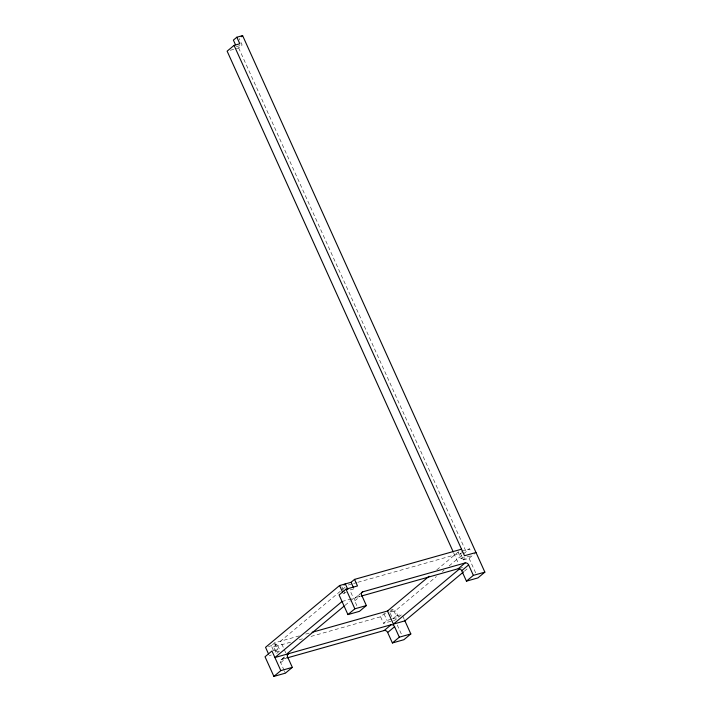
<?xml version="1.0" encoding="UTF-8"?>
<svg xmlns="http://www.w3.org/2000/svg" width="712" height="712" viewBox="0 0 712 712"><rect width="100%" height="100%" fill="white"/><g stroke="black" fill="none" stroke-linecap="round" stroke-linejoin="round"><path stroke-width="0.53" stroke-dasharray="3.56 2.67" d="M230.279 50.285L238.645 47.918L242.107 45.034L239.152 38.492M299.307 635.896L274.752 642.829L271.29 645.713L273.826 651.329M273.586 646.986L277.048 644.093L280.003 650.635L276.541 653.527L273.586 646.986L290.701 642.153M345.071 587.302L280.501 641.201L286.411 654.292M274.752 642.829L277.707 649.371L274.245 652.263L280.003 650.635M342.908 593.879L346.21 592.179M345.035 605.351L350.135 601.097M350.98 600.385L353.535 598.258L349.895 590.203M281 659.864L285.619 656.019M355.039 598.053L360.423 593.559M284.115 670.295L280.679 662.685A2.937 2.314 50.1 0 1 281.792 659.419L285.637 656.206M356.863 605.636L354.718 600.875A2.937 2.314 50.1 0 1 355.831 597.608L360.45 593.755M280.679 662.685L287.595 656.909M354.718 600.875L360.094 596.38L355.831 597.608M311.037 636.412L380.582 616.788L384.044 613.904L386.919 613.094M436.776 569.876L458.083 552.094L469.582 548.845L470.854 551.649M389.793 612.284L393.255 609.392L396.21 615.933L392.748 618.826L389.793 612.284L395.543 610.656L436.394 576.551M442.348 571.585L444.057 570.161M449.156 565.898L462.773 554.532M463.628 553.82L469.582 548.845M380.582 616.788L383.537 623.338L386.999 620.446L391.787 619.093M458.083 552.094L461.038 558.635L464.491 555.743M460.37 553.357L463.325 559.899L466.787 557.015M404.176 619.217L401.96 614.314L395.035 620.09L383.537 623.338M463.325 559.899L469.074 558.279L475.304 553.082M464.384 571.202L467.784 568.363M236.348 46.654L242.107 45.034M348.275 584.988L352.547 583.778M353.615 583.484L356.819 582.576M357.887 582.274L464.037 552.325M350.206 589.91L354.042 588.824M461.038 558.635L472.537 555.387M342.027 601.507L353.535 598.258M460.531 568.069L462.622 567.473M305.715 634.089L309.978 632.888M390.372 610.202L393.255 609.392M268.415 646.532L277.048 644.093M299.262 639.732L302.475 638.833M272.91 650.723L277.707 649.371M396.21 615.933L401.96 614.314M392.748 618.826L398.498 617.197L395.543 610.656M269.216 655.592L271.308 655.004M281.792 659.419L286.064 658.217M238.645 47.918L466.129 551.738M469.074 558.279L475.723 573M453.704 552.957L458.252 563.032M397.252 624.994L401.684 634.81M384.044 613.904L386.999 620.446M341.876 586.795L343.139 589.598M343.558 590.533L344.822 593.336M284.542 671.247L285.405 673.152"/><path stroke-width="1.07" d="M361.171 596.104L458.225 568.719A2.937 2.314 50.1 0 1 461.714 570.686L466.44 581.152L477.939 577.904L484.863 572.128L242.605 35.6L236.856 37.22L233.394 40.112L235.503 44.785M241.226 36.757L242.605 35.6M236.856 37.22L239.81 43.77L234.061 45.39L227.137 51.166L453.25 551.942M461.536 549.201L354.54 579.39L351.087 582.283L339.579 585.531L265.54 647.341L268.495 653.883M343.949 585.059L345.329 583.902L347.865 589.509M354.54 579.39L357.495 585.94L345.996 589.18L339.072 594.956L347.937 614.589L359.444 611.341L366.36 605.565L361.634 595.098A2.937 2.314 50.1 0 1 362.755 591.832L465.15 562.943A2.937 2.314 50.1 0 1 468.629 564.91L473.355 575.376L466.44 581.152M342.027 601.507L274.912 657.541L286.411 654.292L344.19 606.054M287.176 654.924L288.716 653.643L391.111 624.753A2.937 2.314 50.1 0 1 394.59 626.72L399.316 637.187L392.401 642.963L387.666 632.496A2.937 2.314 50.1 0 0 384.186 630.529L287.123 657.915M361.215 593.114L362.755 591.832M280.813 670.624L271.957 650.99L265.033 656.767L273.897 676.4L280.813 670.624L292.32 667.375L287.595 656.909A2.937 2.314 50.1 0 1 288.716 653.643M347.937 614.589L354.852 608.813L366.36 605.565M292.32 667.375L285.405 673.152L273.897 676.4M429.131 576.257L387.497 611.012L393.407 624.104L404.914 620.855L463.539 571.914M384.186 630.529L391.111 624.753M458.225 568.719L465.15 562.943M393.407 624.104L459.676 568.772M387.666 632.496L394.59 626.72M461.714 570.686L468.629 564.91M404.621 620.197L410.824 633.938L403.9 639.714L392.401 642.963M475.999 552.503L464.491 555.743L234.061 45.39M473.355 575.376L484.863 572.128M312.114 632.283L387.915 610.896M399.316 637.187L410.824 633.938M351.087 582.283L353.615 587.889M345.996 589.18L354.852 608.813M339.579 585.531L342.534 592.072"/></g></svg>
